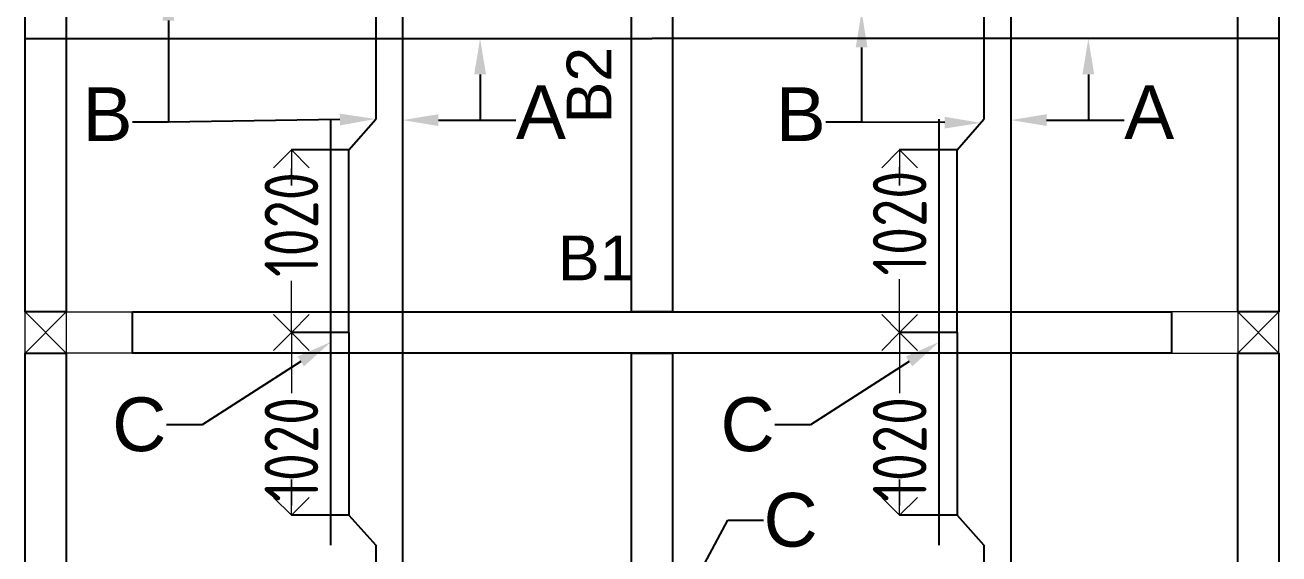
# Model space of a CAD drawing. Header units: inches. Extents: x -605 to 2991212, y -2872845 to 0.
# Drawn here: x 2827414 to 2834414, y -2243200 to -2240249 of the extents above; entities that cross this region are included whole.
import ezdxf
from ezdxf import colors
from ezdxf.entities.mleader import LeaderData, LeaderLine
from ezdxf.enums import TextEntityAlignment as Align
from ezdxf.math import Vec2, Vec3

# ---------------------------------------------------------------- set-up
doc = ezdxf.new("R2010")
doc.units = ezdxf.units.IN
doc.header["$LTSCALE"] = 600
doc.header["$MEASUREMENT"] = 0
for name, color, linetype, lineweight in [('rDIMension', 1, 'Continuous', 18), ('rRCC 2', 40, 'Continuous', 15), ('rREINF 1', 1, 'Continuous', 25)]:
    doc.layers.add(name, color=color, linetype=linetype, lineweight=lineweight)
doc.styles.add('DIM', font='geniso.shx', dxfattribs={"width": 0.85})
doc.styles.get("Standard").update_dxf_attribs({"font": 'arial.ttf'})
doc.dimstyles.new('ST-100', dxfattribs={"dimscale": 100, "dimtxt": 2.5, "dimasz": 2, "dimexe": 0.18, "dimexo": 0.0625, "dimgap": 0.2, "dimtad": 0, "dimdec": 0, "dimzin": 0, "dimdsep": 46, "dimtxsty": 'DIM', "dimblk": 'OPEN90', "dimcen": 0.09, "dimclrd": 256, "dimclrt": 7, "dimadec": 0, "dimazin": 0, "dimtfac": 1, "dimtdec": 0, "dimtofl": 0, "dimtmove": 0, "dimatfit": 3, "dimldrblk": 'OPEN90', "dimfxl": 1, "dimtolj": 1, "dimtzin": 0, "dimlwd": -1, "dimarcsym": 0})

# ---------------------------------------------------------------- blocks, each defined once
blk = doc.blocks.new('_Open90')
at = {"color": 0, "linetype": 'ByBlock', "lineweight": -2}
for p, q in [((-0.5, 0.5), (0, 0)), ((0, 0), (-1, 0)), ((0, 0), (-0.5, -0.5))]:
    blk.add_line(p, q, dxfattribs=at)
blk = doc.blocks.new('*D1218')
at = {"layer": 'Defpoints', "color": 0, "linetype": 'ByBlock'}
for p in [(2829222, -2240945), (2828901.3, -2241965), (2829222, -2241965)]:
    blk.add_point(p, dxfattribs=at)
at = {"layer": 'rDIMension', "color": 0, "linetype": 'ByBlock', "lineweight": -2}
for p, q in [((2829222, -2240945), (2828901.3, -2240945)), ((2829222, -2241965), (2828901.3, -2241965))]:
    blk.add_line(p, q, dxfattribs=at)
at = {"layer": 'rDIMension'}
for p, q in [((2828901.3, -2241145), (2828901.3, -2241049)), ((2828901.3, -2241765), (2828901.3, -2241675.7))]:
    blk.add_line(p, q, dxfattribs=at)
at = {"layer": 'rDIMension', "linetype": 'ByBlock', "xscale": 200, "yscale": 200, "zscale": 200}
for p, rotation in [((2828901.3, -2240945), 90), ((2828901.3, -2241965), 270)]:
    blk.add_blockref('_Open90', p, dxfattribs=dict(at, rotation=rotation))
at = {"layer": 'rDIMension', "color": 7, "linetype": 'ByBlock', "insert": (2828901.3, -2241362.4), "char_height": 300, "attachment_point": 5, "rotation": 90, "style": 'DIM'}
blk.add_mtext('\\A1;1020', dxfattribs=at)
blk = doc.blocks.new('*D1220')
at = {"layer": 'Defpoints', "color": 0, "linetype": 'ByBlock'}
for p in [(2832617.8, -2240945), (2832297.1, -2241965), (2832617.8, -2241965)]:
    blk.add_point(p, dxfattribs=at)
at = {"layer": 'rDIMension', "color": 0, "linetype": 'ByBlock', "lineweight": -2}
for p, q in [((2832617.8, -2240945), (2832297.1, -2240945)), ((2832617.8, -2241965), (2832297.1, -2241965))]:
    blk.add_line(p, q, dxfattribs=at)
at = {"layer": 'rDIMension'}
for p, q in [((2832297.1, -2241145), (2832297.1, -2241041.1)), ((2832297.1, -2241765), (2832297.1, -2241667.8))]:
    blk.add_line(p, q, dxfattribs=at)
at = {"layer": 'rDIMension', "linetype": 'ByBlock', "xscale": 200, "yscale": 200, "zscale": 200}
for p, rotation in [((2832297.1, -2240945), 90), ((2832297.1, -2241965), 270)]:
    blk.add_blockref('_Open90', p, dxfattribs=dict(at, rotation=rotation))
at = {"layer": 'rDIMension', "color": 7, "linetype": 'ByBlock', "insert": (2832297.1, -2241354.4), "char_height": 300, "attachment_point": 5, "rotation": 90, "style": 'DIM'}
blk.add_mtext('\\A1;1020', dxfattribs=at)
blk = doc.blocks.new('*D1221')
at = {"layer": 'Defpoints', "color": 0, "linetype": 'ByBlock'}
for p in [(2828901.3, -2241965), (2829222, -2241965), (2829222, -2242985)]:
    blk.add_point(p, dxfattribs=at)
at = {"layer": 'rDIMension', "color": 0, "linetype": 'ByBlock', "lineweight": -2}
for p, q in [((2829222, -2241965), (2828901.3, -2241965)), ((2829222, -2242985), (2828901.3, -2242985))]:
    blk.add_line(p, q, dxfattribs=at)
at = {"layer": 'rDIMension'}
for p, q in [((2828901.3, -2242165), (2828901.3, -2242303.3)), ((2828901.3, -2242785), (2828901.3, -2242930))]:
    blk.add_line(p, q, dxfattribs=at)
at = {"layer": 'rDIMension', "linetype": 'ByBlock', "xscale": 200, "yscale": 200, "zscale": 200}
for p, rotation in [((2828901.3, -2241965), 90), ((2828901.3, -2242985), 270)]:
    blk.add_blockref('_Open90', p, dxfattribs=dict(at, rotation=rotation))
at = {"layer": 'rDIMension', "color": 7, "linetype": 'ByBlock', "insert": (2828901.3, -2242616.7), "char_height": 300, "attachment_point": 5, "rotation": 90, "style": 'DIM'}
blk.add_mtext('\\A1;1020', dxfattribs=at)
blk = doc.blocks.new('*D1223')
at = {"layer": 'Defpoints', "color": 0, "linetype": 'ByBlock'}
for p in [(2832297.1, -2241965), (2832617.8, -2241965), (2832617.8, -2242985)]:
    blk.add_point(p, dxfattribs=at)
at = {"layer": 'rDIMension', "color": 0, "linetype": 'ByBlock', "lineweight": -2}
for p, q in [((2832617.8, -2241965), (2832297.1, -2241965)), ((2832617.8, -2242985), (2832297.1, -2242985))]:
    blk.add_line(p, q, dxfattribs=at)
at = {"layer": 'rDIMension'}
for p, q in [((2832297.1, -2242165), (2832297.1, -2242303.3)), ((2832297.1, -2242785), (2832297.1, -2242930))]:
    blk.add_line(p, q, dxfattribs=at)
at = {"layer": 'rDIMension', "linetype": 'ByBlock', "xscale": 200, "yscale": 200, "zscale": 200}
for p, rotation in [((2832297.1, -2241965), 90), ((2832297.1, -2242985), 270)]:
    blk.add_blockref('_Open90', p, dxfattribs=dict(at, rotation=rotation))
at = {"layer": 'rDIMension', "color": 7, "linetype": 'ByBlock', "insert": (2832297.1, -2242616.7), "char_height": 300, "attachment_point": 5, "rotation": 90, "style": 'DIM'}
blk.add_mtext('\\A1;1020', dxfattribs=at)

msp = doc.modelspace()

# ---------------------------------------------------------------- linework, layer by layer
at = {"color": 4, "linetype": 'ByBlock'}
for points in [[(2829522, -2238199), (2829522, -2241965)], [(2832917.8, -2238199), (2832917.8, -2241965)], [(2829372, -2239390.8), (2829372, -2240773.2)], [(2832767.8, -2239390.8), (2832767.8, -2240773.2)], [(2827414.5, -2240324.1), (2830914.5, -2240324.1)], [(2834414.5, -2240324.1), (2830914.5, -2240324.1)], [(2829122, -2243151.8), (2829122, -2240773.2)], [(2829222, -2241965), (2829222, -2240945), (2829372, -2240773.2)], [(2832517.8, -2243151.8), (2832517.8, -2240773.2)], [(2832617.8, -2241965), (2832617.8, -2240945), (2832767.8, -2240773.2)], [(2829222, -2241965), (2829222, -2242985), (2829372, -2243151.8)], [(2829522, -2241965), (2829522, -2245665)], [(2832617.8, -2241965), (2832617.8, -2242985), (2832767.8, -2243151.8)], [(2832917.8, -2241965), (2832917.8, -2245665)], [(2829372, -2243151.8), (2829372, -2244478.2)], [(2832767.8, -2243151.8), (2832767.8, -2244478.2)]]:
    msp.add_lwpolyline(points, dxfattribs=at)
at = {"color": 1, "linetype": 'ByBlock'}
for points in [[(2827414.5, -2238314), (2827644.5, -2238314), (2827644.5, -2241850), (2827414.5, -2241850)], [(2830799.5, -2238314), (2831029.5, -2238314), (2831029.5, -2241850), (2830799.5, -2241850)], [(2834184.5, -2238314), (2834414.5, -2238314), (2834414.5, -2241850), (2834184.5, -2241850)], [(2828014.5, -2241850), (2833814.5, -2241850), (2833814.5, -2242080), (2828014.5, -2242080)], [(2827414.5, -2242080), (2827644.5, -2242080), (2827644.5, -2245550), (2827414.5, -2245550)], [(2830799.5, -2242080), (2831029.5, -2242080), (2831029.5, -2245550), (2830799.5, -2245550)], [(2834184.5, -2242080), (2834414.5, -2242080), (2834414.5, -2245550), (2834184.5, -2245550)]]:
    msp.add_lwpolyline(points, close=True, dxfattribs=at)
at = {"layer": 'rRCC 2', "color": 6}
for p, q in [((2827414.5, -2241850), (2827644.5, -2242080)), ((2827414.5, -2242080), (2827644.5, -2241850)), ((2834414.5, -2241850), (2834184.5, -2242080)), ((2834414.5, -2242080), (2834184.5, -2241850))]:
    msp.add_line(p, q, dxfattribs=at)
for points in [[(2827414.5, -2242080), (2827414.5, -2241850), (2828014.5, -2241850), (2828014.5, -2242080)], [(2827414.5, -2241850), (2827644.5, -2241850), (2827644.5, -2242080), (2827414.5, -2242080)], [(2834414.5, -2242080), (2834414.5, -2241850), (2833814.5, -2241850), (2833814.5, -2242080)], [(2834414.5, -2241850), (2834184.5, -2241850), (2834184.5, -2242080), (2834414.5, -2242080)]]:
    msp.add_lwpolyline(points, close=True, dxfattribs=at)

# ---------------------------------------------------------------- texts
at = {"layer": 'rRCC 2'}
msp.add_text('B2', height=250, rotation=90, dxfattribs=at).set_placement((2830563.1, -2240584.4), align=Align.MIDDLE_CENTER)
msp.add_text('B1', height=250, dxfattribs=at).set_placement((2830603.1, -2241548.5), align=Align.MIDDLE_CENTER)

# ---------------------------------------------------------------- dimensions: what is measured, and where the dimension line sits
at = {"layer": 'rDIMension', "color": 1, "linetype": 'ByBlock'}
for base, p1, p2, picture, middle in [((2828901.3, -2241965), (2829222, -2240945), (2829222, -2241965), '*D1218', (2828901.3, -2241362.4)), ((2832297.1, -2241965), (2832617.8, -2240945), (2832617.8, -2241965), '*D1220', (2832297.1, -2241354.4)), ((2828901.3, -2241965), (2829222, -2242985), (2829222, -2241965), '*D1221', (2828901.3, -2242616.7)), ((2832297.1, -2241965), (2832617.8, -2242985), (2832617.8, -2241965), '*D1223', (2832297.1, -2242616.7))]:
    dim = msp.add_linear_dim(base=base, p1=p1, p2=p2, angle=90, dimstyle='ST-100', override={"dimtxt": 3, "dimexe": 0, "dimexo": 0, "dimtmove": 1, "dimfxl": 1.25, "dimtfillclr": 256, "dimarcsym": 2}, dxfattribs=at)
    dim.commit()
    dim.dimension.update_dxf_attribs({"geometry": picture, "text_midpoint": middle, "dimtype": 160})

# ---------------------------------------------------------------- leaders
at = {"layer": 'rREINF 1', "color": 3, "linetype": 'ByBlock'}
ml = msp.add_multileader_mtext('Standard', dxfattribs=at)
ml.set_content('B', color=3)
ml.set_leader_properties()
ml.build(insert=Vec2(0, 0))
ml.multileader.update_dxf_attribs({"text_top_attachment_type": 0, "text_bottom_attachment_type": 0, "dogleg_length": 200, "arrow_head_size": 200})
ctx = ml.context
ctx.base_point, ctx.char_height, ctx.arrow_head_size, ctx.landing_gap_size, ctx.plane_origin = Vec3(2827787.9, -2240790.4), 300, 200, 0.09, Vec3(2828248.7, -2240197.2)
ctx.text_align_type = 2
notes = []
notes.append((ctx, [(0, (1, 1, 0), (2828214.6, -2240790.4), (-1, 0), 200, [(0, [(2828214.6, -2240024.1)], 256, [])])]))
ctx.mtext.insert, ctx.mtext.alignment, ctx.mtext.flow_direction = Vec3(2828014.5, -2240596), 3, 5
ml = msp.add_multileader_mtext('Standard', dxfattribs=at)
ml.set_content('B', color=3)
ml.set_leader_properties()
ml.build(insert=Vec2(0, 0))
ml.multileader.update_dxf_attribs({"text_top_attachment_type": 0, "text_bottom_attachment_type": 0, "dogleg_length": 200, "arrow_head_size": 200})
ctx = ml.context
ctx.base_point, ctx.char_height, ctx.arrow_head_size, ctx.landing_gap_size, ctx.plane_origin = Vec3(2831658, -2240790.4), 300, 200, 0.09, Vec3(2832118.8, -2240197.2)
ctx.text_align_type = 2
notes.append((ctx, [(0, (1, 1, 0), (2832084.7, -2240790.4), (-1, 0), 200, [(0, [(2832084.7, -2240174.1)], 256, [])])]))
ctx.mtext.insert, ctx.mtext.alignment, ctx.mtext.flow_direction = Vec3(2831884.6, -2240596), 3, 5
ml = msp.add_multileader_mtext('Standard', dxfattribs=at)
ml.set_content('A', color=3)
ml.set_leader_properties()
ml.build(insert=Vec2(0, 0))
ml.multileader.update_dxf_attribs({"text_top_attachment_type": 0, "text_bottom_attachment_type": 0, "dogleg_length": 200, "arrow_head_size": 200})
ctx = ml.context
ctx.base_point, ctx.char_height, ctx.arrow_head_size, ctx.landing_gap_size, ctx.plane_origin = Vec3(2830154.7, -2240779.3), 300, 200, 0.09, Vec3(2830108.1, -2240186)
notes.append((ctx, [(0, (1, 1, 0), (2829954.7, -2240779.3), (1, 0), 200, [(0, [(2829954.7, -2240324.1)], 256, [])])]))
ctx.mtext.insert, ctx.mtext.flow_direction = Vec3(2830154.8, -2240584.9), 5
ml = msp.add_multileader_mtext('Standard', dxfattribs=at)
ml.set_content('A', color=3)
ml.set_leader_properties()
ml.build(insert=Vec2(0, 0))
ml.multileader.update_dxf_attribs({"text_top_attachment_type": 0, "text_bottom_attachment_type": 0, "dogleg_length": 200, "arrow_head_size": 200})
ctx = ml.context
ctx.base_point, ctx.char_height, ctx.arrow_head_size, ctx.landing_gap_size, ctx.plane_origin = Vec3(2833550.5, -2240779.3), 300, 200, 0.09, Vec3(2833504, -2240186)
notes.append((ctx, [(0, (1, 1, 0), (2833350.5, -2240779.3), (1, 0), 200, [(0, [(2833350.5, -2240324.1)], 256, [])])]))
ctx.mtext.insert, ctx.mtext.flow_direction = Vec3(2833550.6, -2240584.9), 5
ml = msp.add_multileader_mtext('Standard', dxfattribs=at)
ml.set_content('', color=3)
ml.set_leader_properties()
ml.build(insert=Vec2(0, 0))
ml.multileader.update_dxf_attribs({"text_top_attachment_type": 0, "text_bottom_attachment_type": 0, "dogleg_length": 200, "arrow_head_size": 200})
ctx = ml.context
ctx.base_point, ctx.char_height, ctx.arrow_head_size, ctx.landing_gap_size, ctx.plane_origin = Vec3(2830154.7, -2240779.3), 300, 200, 0.09, Vec3(2829538.9, -2240779.3)
notes.append((ctx, [(0, (1, 1, 0), (2829954.7, -2240779.3), (1, 0), 200, [(0, [(2829522, -2240779.3)], 256, [])])]))
ctx.mtext.insert, ctx.mtext.flow_direction = Vec3(2830154.8, -2240629.3), 5
ml = msp.add_multileader_mtext('Standard', dxfattribs=at)
ml.set_content('', color=3)
ml.set_leader_properties()
ml.build(insert=Vec2(0, 0))
ml.multileader.update_dxf_attribs({"text_top_attachment_type": 0, "text_bottom_attachment_type": 0, "dogleg_length": 200, "arrow_head_size": 200})
ctx = ml.context
ctx.base_point, ctx.char_height, ctx.arrow_head_size, ctx.landing_gap_size, ctx.plane_origin = Vec3(2833550.5, -2240779.3), 300, 200, 0.09, Vec3(2832934.7, -2240779.3)
notes.append((ctx, [(0, (1, 1, 0), (2833350.5, -2240779.3), (1, 0), 200, [(0, [(2832917.8, -2240779.3)], 256, [])])]))
ctx.mtext.insert, ctx.mtext.flow_direction = Vec3(2833550.6, -2240629.3), 5
ml = msp.add_multileader_mtext('Standard', dxfattribs=at)
ml.set_content('', color=3)
ml.set_leader_properties()
ml.build(insert=Vec2(0, 0))
ml.multileader.update_dxf_attribs({"text_top_attachment_type": 0, "text_bottom_attachment_type": 0, "dogleg_length": 200, "arrow_head_size": 200})
ctx = ml.context
ctx.base_point, ctx.char_height, ctx.arrow_head_size, ctx.landing_gap_size, ctx.plane_origin = Vec3(2828014.4, -2240790.4), 300, 200, 0.09, Vec3(2828818, -2240790.4)
ctx.text_align_type = 2
notes.append((ctx, [(0, (1, 1, 0), (2828214.6, -2240790.4), (-1, 0), 200, [(0, [(2829372, -2240773.2)], 256, [])])]))
ctx.mtext.insert, ctx.mtext.alignment, ctx.mtext.flow_direction = Vec3(2828014.5, -2240640.4), 3, 5
ml = msp.add_multileader_mtext('Standard', dxfattribs=at)
ml.set_content('', color=3)
ml.set_leader_properties()
ml.build(insert=Vec2(0, 0))
ml.multileader.update_dxf_attribs({"text_top_attachment_type": 0, "text_bottom_attachment_type": 0, "dogleg_length": 200, "arrow_head_size": 200})
ctx = ml.context
ctx.base_point, ctx.char_height, ctx.arrow_head_size, ctx.landing_gap_size, ctx.plane_origin = Vec3(2831884.5, -2240790.4), 300, 200, 0.09, Vec3(2832688.1, -2240790.4)
ctx.text_align_type = 2
notes.append((ctx, [(0, (1, 1, 0), (2832084.7, -2240790.4), (-1, 0), 200, [(0, [(2832748.8, -2240794.9)], 256, [])])]))
ctx.mtext.insert, ctx.mtext.alignment, ctx.mtext.flow_direction = Vec3(2831884.6, -2240640.4), 3, 5
ml = msp.add_multileader_mtext('Standard', dxfattribs=at)
ml.set_content('C', color=3)
ml.set_leader_properties()
ml.build(insert=Vec2(0, 0))
ml.multileader.update_dxf_attribs({"text_top_attachment_type": 0, "text_bottom_attachment_type": 0, "dogleg_length": 200, "arrow_head_size": 200})
ctx = ml.context
ctx.base_point, ctx.char_height, ctx.arrow_head_size, ctx.landing_gap_size, ctx.plane_origin = Vec3(2827938.1, -2242479.4), 300, 200, 0.09, Vec3(2828700.6, -2242268.2)
ctx.text_align_type = 2
notes.append((ctx, [(1, (1, 1, 0), (2828403.5, -2242479.4), (-1, 0), 200, [(0, [(2829122, -2242017.5)], 256, [])])]))
ctx.mtext.insert, ctx.mtext.alignment, ctx.mtext.flow_direction = Vec3(2828203.4, -2242326.9), 3, 5
ml = msp.add_multileader_mtext('Standard', dxfattribs=at)
ml.set_content('C', color=3)
ml.set_leader_properties()
ml.build(insert=Vec2(0, 0))
ml.multileader.update_dxf_attribs({"text_top_attachment_type": 0, "text_bottom_attachment_type": 0, "dogleg_length": 200, "arrow_head_size": 200})
ctx = ml.context
ctx.base_point, ctx.char_height, ctx.arrow_head_size, ctx.landing_gap_size, ctx.plane_origin = Vec3(2831334.1, -2242479.4), 300, 200, 0.09, Vec3(2832096.6, -2242268.2)
ctx.text_align_type = 2
notes.append((ctx, [(1, (1, 1, 0), (2831799.5, -2242479.4), (-1, 0), 200, [(0, [(2832518, -2242017.5)], 256, [])])]))
ctx.mtext.insert, ctx.mtext.alignment, ctx.mtext.flow_direction = Vec3(2831599.4, -2242326.9), 3, 5
ml = msp.add_multileader_mtext('Standard', dxfattribs=at)
ml.set_content('C', color=3)
ml.set_leader_properties()
ml.build(insert=Vec2(0, 0))
ml.multileader.update_dxf_attribs({"text_top_attachment_type": 0, "text_bottom_attachment_type": 0, "dogleg_length": 200, "arrow_head_size": 200})
ctx = ml.context
ctx.base_point, ctx.char_height, ctx.arrow_head_size, ctx.landing_gap_size, ctx.plane_origin = Vec3(2831537.1, -2243012.4), 300, 200, 0.09, Vec3(2830566.3, -2243914.9)
notes.append((ctx, [(0, (1, 1, 0), (2831337.1, -2243012.4), (1, 0), 200, [(0, [(2830987.7, -2243664.3)], 256, [])])]))
ctx.mtext.insert, ctx.mtext.flow_direction = Vec3(2831537.2, -2242859.9), 5
for ctx, leaders in notes:
    for number, flags, end, landing, length, lines in leaders:
        leader = LeaderData()
        leader.index, (leader.has_last_leader_line, leader.has_dogleg_vector, leader.attachment_direction) = number, flags
        leader.last_leader_point, leader.dogleg_vector, leader.dogleg_length = Vec3(end), Vec3(landing), length
        for number, points, colour, breaks in lines:
            line = LeaderLine()
            line.index, line.vertices, line.color, line.breaks = number, Vec3.list(points), colors.encode_raw_color(colour), breaks
            leader.lines.append(line)
        ctx.leaders.append(leader)

doc.saveas('drawing.dxf')
